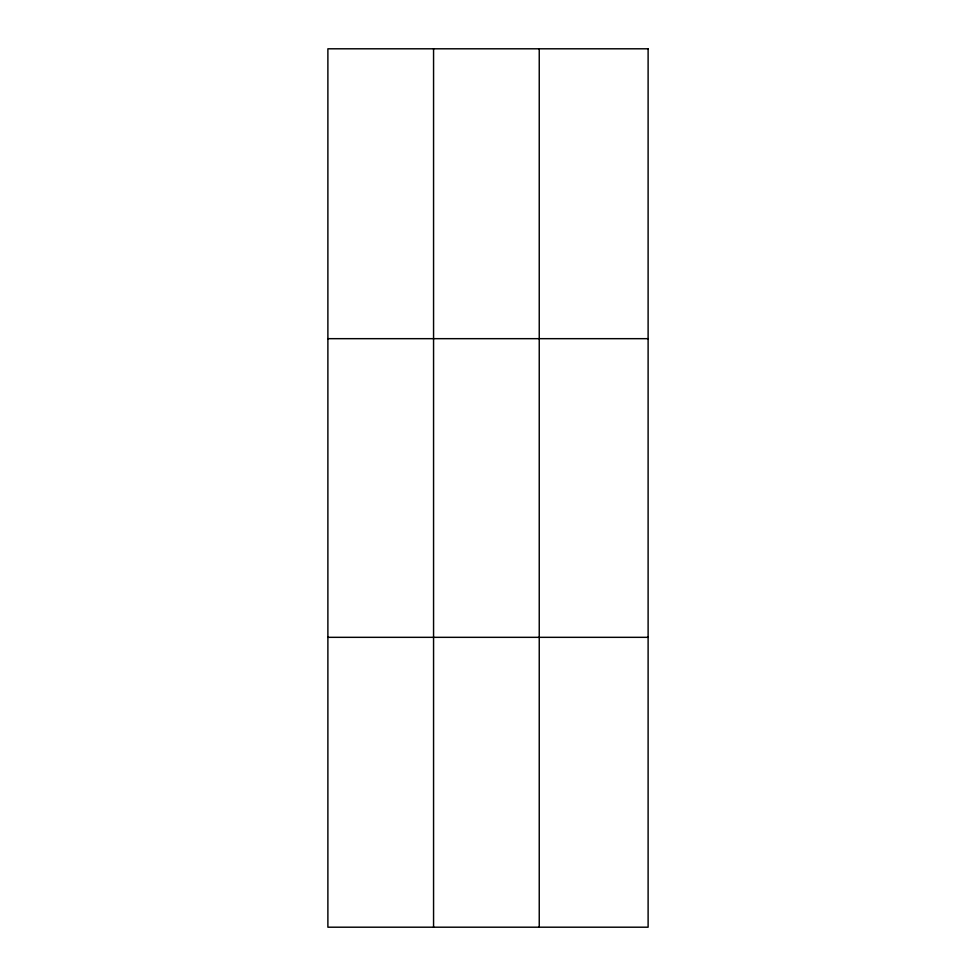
<?xml version="1.0" encoding="UTF-8"?>
<svg xmlns="http://www.w3.org/2000/svg" width="976" height="976" viewBox="0 0 976 976"><rect width="100%" height="100%" fill="white"/><g stroke="black" fill="none" stroke-linecap="round" stroke-linejoin="round"><path stroke-width="1.46" d="M433.564 927.2L433.564 48.8M539.24 927.2L539.24 48.8M327.887 338.672L648.113 338.672M327.887 637.328L648.113 637.328M648.113 48.8L648.113 927.2L327.887 927.2L327.887 48.8L648.113 48.8"/></g></svg>
